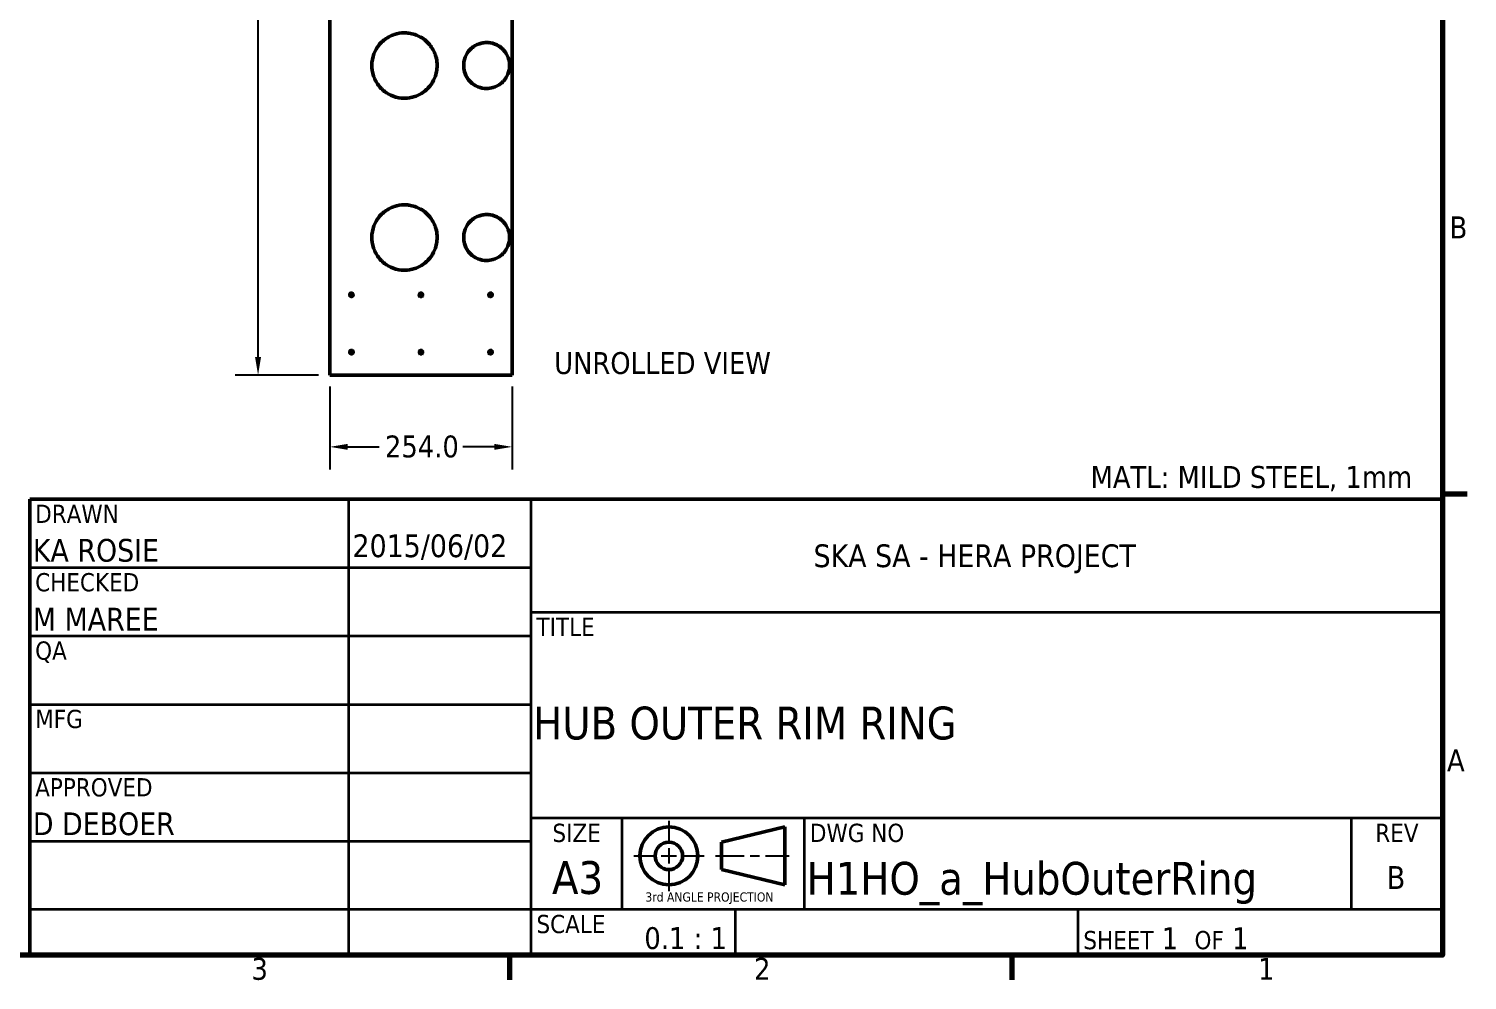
# Model space of a CAD drawing. Header units: millimetres. Extents: x 0 to 4200, y 0 to 2970.
# Drawn here: x 2130 to 4134, y 65 to 1390 of the extents above; entities that cross this region are included whole.
import ezdxf
from ezdxf.enums import TextEntityAlignment as Align

# ---------------------------------------------------------------- set-up
doc = ezdxf.new("R2010")
doc.units = ezdxf.units.MM
doc.header["$LTSCALE"] = 10
for name, color, linetype, lineweight in [('Border (ANSI)', 7, 'Continuous', 70), ('Dimension (ANSI)', 7, 'Continuous', 25), ('Sketch Geometry (ANSI)', 7, 'Continuous', 25), ('Symbol (ANSI)', 7, 'Continuous', 25), ('Title (ANSI)', 7, 'Continuous', 50), ('Visible (ANSI)', 7, 'Continuous', 50)]:
    doc.layers.add(name, color=color, linetype=linetype, lineweight=lineweight)
doc.styles.add('Note Text (ANSI)', font='tahoma.ttf')
doc.styles.add('Text Style30', font='tahoma.ttf')
doc.styles.add('Text Style38', font='tahoma.ttf')
doc.styles.add('Text Style39', font='tahoma.ttf')
doc.dimstyles.new('Default - mm (ANSI)', dxfattribs={"dimscale": 10, "dimtxt": 3.048, "dimasz": 2.5, "dimexe": 3.175, "dimexo": 1.6002, "dimgap": 0.8, "dimtad": 0, "dimtoh": 1, "dimrnd": 1e-08, "dimzin": 4, "dimdsep": 46, "dimtxsty": 'Note Text (ANSI)', "dimcen": 0.09, "dimdle": 10, "dimclrd": 256, "dimclre": 256, "dimclrt": 256, "dimadec": 1, "dimazin": 1, "dimtfac": 1, "dimtofl": 0, "dimtmove": 0, "dimatfit": 3, "dimfxl": 1, "dimtolj": 1, "dimtzin": 4, "dimlwd": -1, "dimlwe": -1, "dimarcsym": 0})

# ---------------------------------------------------------------- blocks, each defined once
blk = doc.blocks.new('Borders Default Border')
at = {"layer": 'Border (ANSI)'}
for p, q in [((410, 74.25), (413.45, 74.25)), ((280, 10), (280, 6.55)), ((350, 10), (350, 6.55))]:
    blk.add_line(p, q, dxfattribs=at)
at = {"layer": 'Border (ANSI)', "flags": 128}
blk.add_lwpolyline([(10, 10), (10, 287), (410, 287), (410, 10), (10, 10)], dxfattribs=at)
at = {"layer": 'Border (ANSI)', "char_height": 3.05, "attachment_point": 7, "style": 'Note Text (ANSI)'}
for s, insert in [('B', (410.99, 109.85)), ('A', (410.63, 35.6)), ('3', (244.05, 6.49)), ('2', (314.08, 6.55)), ('1', (384.31, 6.55))]:
    blk.add_mtext(s, dxfattribs=dict(at, insert=insert))
blk = doc.blocks.new('Title Blocks ANSI - Large')
at = {"layer": 'Title (ANSI)'}
for p, q in [((127, 189.23), (127, 125.73)), ((323.85, 189.23), (127, 189.23)), ((323.85, 125.73), (323.85, 189.23)), ((127, 125.73), (323.85, 125.73))]:
    blk.add_line(p, q, dxfattribs=at)
at = {"layer": 'Title (ANSI)', "lineweight": 35}
for p, q in [((171.45, 125.73), (171.45, 189.23)), ((196.85, 125.73), (196.85, 189.23)), ((127, 179.7), (196.85, 179.7)), ((196.85, 173.48), (323.85, 173.48)), ((127, 170.18), (196.85, 170.18)), ((127, 160.65), (196.85, 160.65)), ((127, 151.13), (196.85, 151.13)), ((323.85, 144.78), (196.85, 144.78)), ((209.55, 132.08), (209.55, 144.78)), ((234.95, 132.08), (234.95, 144.78)), ((311.15, 132.08), (311.15, 144.78)), ((127, 141.6), (196.85, 141.6)), ((196.85, 132.08), (127, 132.08)), ((323.85, 132.08), (196.85, 132.08)), ((225.3, 132.08), (225.3, 125.73)), ((273.05, 132.08), (273.05, 125.73))]:
    blk.add_line(p, q, dxfattribs=at)
at = {"layer": 'Title (ANSI)', "style": 'Text Style38'}
for s, p in [('DRAWN', (127.76, 188.47)), ('CHECKED', (127.76, 178.94)), ('TITLE', (197.61, 172.72)), ('QA', (127.76, 169.42)), ('MFG', (127.76, 159.89)), ('APPROVED', (127.76, 150.37)), ('DWG NO', (235.71, 144.02)), ('SCALE', (197.61, 131.32))]:
    blk.add_text(s, height=2.54, dxfattribs=at).set_placement(p, align=Align.TOP_LEFT)
for s, p in [('SIZE', (203.2, 144.02)), ('REV', (317.5, 144.02))]:
    blk.add_text(s, height=2.54, dxfattribs=at).set_placement(p, align=Align.TOP_CENTER)
at = {"layer": 'Title (ANSI)', "insert": (273.81, 126.49), "char_height": 3.048, "attachment_point": 7, "style": 'Note Text (ANSI)'}
blk.add_mtext('\\fTahoma|b0|i0;\\H2.5400;SHEET\\fTahoma|b0|i0;\\H3.0480; 1  \\fTahoma|b0|i0;\\H2.5400;OF\\fTahoma|b0|i0;\\H3.0480; 1 ', dxfattribs=at)
at = {"layer": 'Title (ANSI)'}
for tag, p, height, style in [('AUTHOR_001', (127.44, 180.53), 3.17, 'Text Style39'), ('CREATION_DATE_001', (171.98, 181.16), 3.17, 'Text Style39'), ('COMPANY_001', (236.22, 179.77), 3.17, 'Text Style39'), ('CHECKED_BY_001', (127.44, 170.94), 3.17, 'Text Style39'), ('TITLE_001', (197.15, 155.77), 4.57, 'Text Style30'), ('ENG_APPROVED_BY_001', (127.44, 142.43), 3.17, 'Text Style39'), ('Sheet_Size_001', (199.78, 134.24), 4.57, 'Text Style30'), ('PART_NUMBER_001', (235.25, 134.14), 4.57, 'Text Style30'), ('REVISION_NUMBER_001', (316.1, 134.94), 3.17, 'Text Style39'), ('Initial_View_Scale_001', (212.64, 126.56), 3.05, 'Note Text (ANSI)')]:
    blk.add_attdef(tag, p, '', height=height, dxfattribs=dict(at, style=style))
at = {"layer": 'Title (ANSI)', "style": 'Text Style39'}
for tag, p in [('CHECKED_DATE', (172.21, 170.94)), ('MFG_APPROVED_BY', (127.76, 151.89)), ('MFG_APPROVED_DATE', (172.21, 151.89)), ('ENG_APPROVAL_DATE', (172.21, 142.37))]:
    blk.add_attdef(tag, text='', height=3.17, dxfattribs=at).set_placement(p, align=Align.BOTTOM_LEFT)
blk = doc.blocks.new('3rd ANGLE PROJECTION')
at = {"layer": 'Sketch Geometry (ANSI)', "lineweight": 25}
for p, q in [((-6.99, 5.75), (-6.99, 2.5)), ((-12.74, 0), (-9.49, 0)), ((-8.24, 0), (-5.74, 0)), ((-6.99, 1.25), (-6.99, -1.25)), ((-4.49, 0), (-1.24, 0)), ((0.64, 0), (5.33, 0)), ((6.33, 0), (7.83, 0)), ((8.83, 0), (12.74, 0)), ((-6.99, -2.5), (-6.99, -5.75))]:
    blk.add_line(p, q, dxfattribs=at)
at = {"layer": 'Sketch Geometry (ANSI)', "lineweight": 50}
for p, q in [((1.62, 2.25), (11.99, 4.75)), ((11.99, 4.75), (11.99, -4.75)), ((1.62, 2.25), (1.62, -2.25)), ((1.62, -2.25), (11.99, -4.75))]:
    blk.add_line(p, q, dxfattribs=at)
for radius in [4.75, 2.25]:
    blk.add_circle((-6.99, 0), radius, dxfattribs=at)
at = {"layer": 'Symbol (ANSI)', "insert": (-10.85, -5.98), "char_height": 1.5, "attachment_point": 1, "style": 'Note Text (ANSI)'}
blk.add_mtext('\\fTahoma|b0|i0;\\H1.5000;3rd ANGLE PROJECTION', dxfattribs=at)
blk = doc.blocks.new('*D19')
at = {"layer": 'Defpoints', "color": 0, "transparency": 16777216}
for p in [(2449.7, 2489.5), (2549.7, 2489.5), (2549.7, 908)]:
    blk.add_point(p, dxfattribs=at)
at = {"layer": 'Dimension (ANSI)', "transparency": 16777216}
for p, q in [((2533.7, 2489.5), (2417.9, 2489.5)), ((2449.7, 2464.5), (2449.7, 1784.1)), ((2449.7, 933), (2449.7, 1613.3)), ((2533.7, 908), (2417.9, 908))]:
    blk.add_line(p, q, dxfattribs=at)
for points in [[(2445.5, 2464.5), (2453.8, 2464.5), (2449.7, 2489.5)], [(2445.5, 933), (2453.8, 933), (2449.7, 908)]]:
    blk.add_solid(points, dxfattribs=at)
at = {"layer": 'Dimension (ANSI)', "transparency": 16777216, "insert": (2429.5, 1621.3), "char_height": 30.48, "attachment_point": 1, "rotation": 90, "style": 'Note Text (ANSI)'}
blk.add_mtext('\\A1;(1581.5)', dxfattribs=at)
blk = doc.blocks.new('*D20')
at = {"layer": 'Defpoints', "color": 0, "transparency": 16777216}
for p in [(2549.7, 908), (2803.7, 908), (2803.7, 808)]:
    blk.add_point(p, dxfattribs=at)
at = {"layer": 'Dimension (ANSI)', "transparency": 16777216}
for p, q in [((2549.7, 892), (2549.7, 776.2)), ((2803.7, 892), (2803.7, 776.2)), ((2574.7, 808), (2618.5, 808)), ((2778.7, 808), (2734.8, 808))]:
    blk.add_line(p, q, dxfattribs=at)
for points in [[(2574.7, 812.1), (2574.7, 803.8), (2549.7, 808)], [(2778.7, 812.1), (2778.7, 803.8), (2803.7, 808)]]:
    blk.add_solid(points, dxfattribs=at)
at = {"layer": 'Dimension (ANSI)', "transparency": 16777216, "insert": (2626.5, 823.8), "char_height": 30.48, "attachment_point": 1, "style": 'Note Text (ANSI)'}
blk.add_mtext('\\A1;254.0', dxfattribs=at)

msp = doc.modelspace()

# ---------------------------------------------------------------- linework, layer by layer
at = {"layer": 'Visible (ANSI)'}
for p, q in [((2549.67, 907.962), (2549.67, 2489.452)), ((2803.67, 907.962), (2803.67, 2489.452)), ((2549.67, 1167.382), (2549.67, 1168.382)), ((2803.67, 1168.382), (2803.67, 1167.382)), ((2549.67, 907.962), (2803.67, 907.962))]:
    msp.add_line(p, q, dxfattribs=at)
for points, knots in [([(2608.17, 1339.278), (2608.17, 1340.689), (2608.235, 1342.102), (2608.37, 1343.536), (2608.876, 1348.91), (2610.405, 1354.41), (2612.872, 1359.404), (2614.556, 1362.814), (2616.668, 1365.992), (2619.052, 1368.789), (2620.827, 1370.872), (2622.719, 1372.731), (2624.846, 1374.475), (2629.03, 1377.907), (2634.02, 1380.698), (2639.307, 1382.463), (2643.994, 1384.027), (2648.907, 1384.787), (2653.57, 1384.797), (2655.648, 1384.801), (2657.771, 1384.663), (2659.905, 1384.366), (2665.521, 1383.586), (2671.174, 1381.678), (2676.187, 1378.816), (2678.873, 1377.283), (2681.377, 1375.485), (2683.625, 1373.516), (2685.543, 1371.836), (2687.268, 1370.053), (2688.894, 1368.062), (2692.319, 1363.87), (2695.1, 1358.876), (2696.855, 1353.59), (2697.872, 1350.527), (2698.553, 1347.371), (2698.897, 1344.249), (2699.246, 1341.079), (2699.263, 1338.009), (2698.953, 1334.843), (2698.415, 1329.367), (2696.814, 1323.77), (2694.249, 1318.714), (2692.218, 1314.711), (2689.592, 1311.045), (2686.651, 1307.947), (2685.323, 1306.548), (2683.917, 1305.241), (2682.39, 1303.996), (2678.215, 1300.592), (2673.247, 1297.827), (2667.985, 1296.077), (2663.28, 1294.512), (2658.347, 1293.758), (2653.67, 1293.758)], [6.86055189, 6.86055189, 6.86055189, 6.86055189, 7.28120826, 7.28120826, 7.28120826, 8.85803547, 8.85803547, 8.85803547, 9.93463952, 9.93463952, 9.93463952, 10.73635447, 10.73635447, 10.73635447, 12.31335544, 12.31335544, 12.31335544, 13.71117999, 13.71117999, 13.71117999, 14.33389787, 14.33389787, 14.33389787, 15.97243655, 15.97243655, 15.97243655, 16.85060393, 16.85060393, 16.85060393, 17.59976708, 17.59976708, 17.59976708, 19.17743264, 19.17743264, 19.17743264, 20.09130714, 20.09130714, 20.09130714, 21.01959698, 21.01959698, 21.01959698, 22.62524958, 22.62524958, 22.62524958, 23.89660224, 23.89660224, 23.89660224, 24.47033543, 24.47033543, 24.47033543, 26.03911531, 26.03911531, 26.03911531, 27.44220737, 27.44220737, 27.44220737, 27.44220737]), ([(2736.17, 1339.278), (2736.17, 1341.018), (2736.313, 1342.804), (2736.615, 1344.592), (2737.314, 1348.734), (2738.893, 1352.857), (2741.165, 1356.429), (2742.374, 1358.329), (2743.77, 1360.074), (2745.272, 1361.613), (2746.552, 1362.924), (2747.965, 1364.147), (2749.512, 1365.257), (2752.932, 1367.713), (2756.97, 1369.538), (2761.114, 1370.476), (2763.389, 1370.991), (2765.691, 1371.246), (2767.915, 1371.264), (2769.689, 1371.278), (2771.499, 1371.144), (2773.319, 1370.847), (2777.428, 1370.176), (2781.528, 1368.642), (2785.094, 1366.419), (2786.93, 1365.274), (2788.626, 1363.954), (2790.135, 1362.53), (2791.348, 1361.385), (2792.468, 1360.153), (2793.513, 1358.797), (2796.065, 1355.488), (2798.031, 1351.531), (2799.115, 1347.415), (2799.696, 1345.21), (2800.032, 1342.964), (2800.135, 1340.774), (2800.217, 1339.01), (2800.157, 1337.272), (2799.944, 1335.487), (2799.489, 1331.683), (2798.303, 1327.827), (2796.47, 1324.356), (2795.326, 1322.192), (2793.938, 1320.176), (2792.393, 1318.386), (2791.095, 1316.882), (2789.705, 1315.542), (2788.138, 1314.29), (2784.897, 1311.702), (2780.997, 1309.67), (2776.91, 1308.509), (2774.009, 1307.684), (2771.021, 1307.291), (2768.17, 1307.291)], [4.82327423, 4.82327423, 4.82327423, 4.82327423, 5.3451704, 5.3451704, 5.3451704, 6.55379019, 6.55379019, 6.55379019, 7.19651088, 7.19651088, 7.19651088, 7.74428912, 7.74428912, 7.74428912, 8.95587654, 8.95587654, 8.95587654, 9.6210995, 9.6210995, 9.6210995, 10.15176867, 10.15176867, 10.15176867, 11.34960442, 11.34960442, 11.34960442, 11.96627081, 11.96627081, 11.96627081, 12.46213251, 12.46213251, 12.46213251, 13.67259003, 13.67259003, 13.67259003, 14.32114077, 14.32114077, 14.32114077, 14.84339949, 14.84339949, 14.84339949, 15.95582382, 15.95582382, 15.95582382, 16.6496232, 16.6496232, 16.6496232, 17.23246944, 17.23246944, 17.23246944, 18.437679, 18.437679, 18.437679, 19.29309682, 19.29309682, 19.29309682, 19.29309682]), ([(2653.67, 1293.758), (2648.521, 1293.758), (2643.063, 1294.68), (2637.937, 1296.575), (2633.647, 1298.16), (2629.588, 1300.417), (2626.041, 1303.133), (2624.361, 1304.42), (2622.799, 1305.801), (2621.362, 1307.252), (2617.67, 1310.98), (2614.431, 1315.601), (2612.155, 1320.674), (2609.895, 1325.71), (2608.583, 1331.189), (2608.256, 1336.479), (2608.198, 1337.42), (2608.17, 1338.347), (2608.17, 1339.278)], [0, 0, 0, 0, 1.54470301, 1.54470301, 1.54470301, 2.83723642, 2.83723642, 2.83723642, 3.44933628, 3.44933628, 3.44933628, 5.02181709, 5.02181709, 5.02181709, 6.58305016, 6.58305016, 6.58305016, 6.86055189, 6.86055189, 6.86055189, 6.86055189]), ([(2768.17, 1307.291), (2764.15, 1307.291), (2759.864, 1308.095), (2755.922, 1309.73), (2752.187, 1311.278), (2748.759, 1313.568), (2745.996, 1316.224), (2744.594, 1317.571), (2743.302, 1319.056), (2742.13, 1320.695), (2740.001, 1323.675), (2738.345, 1327.114), (2737.347, 1330.687), (2736.558, 1333.514), (2736.177, 1336.42), (2736.17, 1339.198), (2736.17, 1339.224), (2736.17, 1339.251), (2736.17, 1339.278)], [0, 0, 0, 0, 1.20581855, 1.20581855, 1.20581855, 2.34830113, 2.34830113, 2.34830113, 2.92790377, 2.92790377, 2.92790377, 3.98156974, 3.98156974, 3.98156974, 4.8152744, 4.8152744, 4.8152744, 4.82327423, 4.82327423, 4.82327423, 4.82327423]), ([(2608.17, 1099.658), (2608.17, 1101.069), (2608.235, 1102.482), (2608.37, 1103.916), (2608.876, 1109.291), (2610.405, 1114.79), (2612.872, 1119.785), (2614.556, 1123.194), (2616.668, 1126.372), (2619.052, 1129.169), (2620.827, 1131.252), (2622.719, 1133.111), (2624.846, 1134.856), (2629.03, 1138.287), (2634.02, 1141.078), (2639.307, 1142.843), (2643.994, 1144.407), (2648.907, 1145.167), (2653.57, 1145.177), (2655.648, 1145.182), (2657.771, 1145.043), (2659.905, 1144.747), (2665.521, 1143.967), (2671.174, 1142.058), (2676.187, 1139.197), (2678.873, 1137.663), (2681.377, 1135.865), (2683.625, 1133.896), (2685.543, 1132.216), (2687.268, 1130.433), (2688.894, 1128.442), (2692.319, 1124.251), (2695.1, 1119.257), (2696.855, 1113.97), (2697.872, 1110.907), (2698.553, 1107.751), (2698.897, 1104.629), (2699.246, 1101.459), (2699.263, 1098.389), (2698.953, 1095.223), (2698.415, 1089.747), (2696.814, 1084.151), (2694.249, 1079.094), (2692.218, 1075.091), (2689.592, 1071.425), (2686.651, 1068.327), (2685.323, 1066.929), (2683.917, 1065.621), (2682.39, 1064.376), (2678.215, 1060.973), (2673.247, 1058.207), (2667.985, 1056.457), (2663.28, 1054.893), (2658.347, 1054.139), (2653.67, 1054.139)], [6.86055191, 6.86055191, 6.86055191, 6.86055191, 7.28120827, 7.28120827, 7.28120827, 8.85803546, 8.85803546, 8.85803546, 9.93463951, 9.93463951, 9.93463951, 10.73635447, 10.73635447, 10.73635447, 12.31335545, 12.31335545, 12.31335545, 13.71118, 13.71118, 13.71118, 14.33389787, 14.33389787, 14.33389787, 15.97243655, 15.97243655, 15.97243655, 16.85060391, 16.85060391, 16.85060391, 17.59976707, 17.59976707, 17.59976707, 19.17743262, 19.17743262, 19.17743262, 20.09130712, 20.09130712, 20.09130712, 21.01959696, 21.01959696, 21.01959696, 22.62524956, 22.62524956, 22.62524956, 23.89660222, 23.89660222, 23.89660222, 24.4703354, 24.4703354, 24.4703354, 26.03911528, 26.03911528, 26.03911528, 27.44220737, 27.44220737, 27.44220737, 27.44220737]), ([(2736.17, 1099.658), (2736.17, 1101.398), (2736.313, 1103.184), (2736.615, 1104.973), (2737.314, 1109.114), (2738.893, 1113.237), (2741.165, 1116.809), (2742.374, 1118.709), (2743.77, 1120.455), (2745.272, 1121.993), (2746.552, 1123.305), (2747.965, 1124.527), (2749.512, 1125.638), (2752.932, 1128.094), (2756.97, 1129.918), (2761.114, 1130.856), (2763.389, 1131.371), (2765.691, 1131.626), (2767.915, 1131.644), (2769.689, 1131.658), (2771.499, 1131.524), (2773.319, 1131.227), (2777.428, 1130.557), (2781.528, 1129.023), (2785.094, 1126.799), (2786.93, 1125.654), (2788.626, 1124.334), (2790.135, 1122.91), (2791.348, 1121.765), (2792.468, 1120.533), (2793.513, 1119.177), (2796.065, 1115.868), (2798.031, 1111.911), (2799.115, 1107.796), (2799.696, 1105.591), (2800.032, 1103.345), (2800.135, 1101.154), (2800.217, 1099.39), (2800.157, 1097.653), (2799.944, 1095.867), (2799.489, 1092.063), (2798.303, 1088.207), (2796.47, 1084.737), (2795.326, 1082.572), (2793.938, 1080.556), (2792.393, 1078.766), (2791.095, 1077.263), (2789.705, 1075.922), (2788.138, 1074.67), (2784.897, 1072.082), (2780.997, 1070.051), (2776.91, 1068.889), (2774.009, 1068.065), (2771.021, 1067.671), (2768.17, 1067.671)], [4.82327424, 4.82327424, 4.82327424, 4.82327424, 5.3451704, 5.3451704, 5.3451704, 6.55379019, 6.55379019, 6.55379019, 7.19651085, 7.19651085, 7.19651085, 7.74428912, 7.74428912, 7.74428912, 8.95587654, 8.95587654, 8.95587654, 9.62109949, 9.62109949, 9.62109949, 10.15176866, 10.15176866, 10.15176866, 11.34960442, 11.34960442, 11.34960442, 11.96627081, 11.96627081, 11.96627081, 12.46213251, 12.46213251, 12.46213251, 13.67259002, 13.67259002, 13.67259002, 14.32114077, 14.32114077, 14.32114077, 14.84339948, 14.84339948, 14.84339948, 15.95582382, 15.95582382, 15.95582382, 16.64962321, 16.64962321, 16.64962321, 17.23246944, 17.23246944, 17.23246944, 18.43767899, 18.43767899, 18.43767899, 19.29309682, 19.29309682, 19.29309682, 19.29309682]), ([(2653.67, 1054.139), (2648.521, 1054.139), (2643.063, 1055.06), (2637.937, 1056.955), (2633.647, 1058.54), (2629.588, 1060.797), (2626.041, 1063.514), (2624.361, 1064.8), (2622.799, 1066.182), (2621.362, 1067.633), (2617.67, 1071.36), (2614.431, 1075.982), (2612.155, 1081.054), (2609.895, 1086.09), (2608.583, 1091.569), (2608.256, 1096.86), (2608.198, 1097.8), (2608.17, 1098.727), (2608.17, 1099.658)], [0, 0, 0, 0, 1.54470301, 1.54470301, 1.54470301, 2.83723638, 2.83723638, 2.83723638, 3.44933629, 3.44933629, 3.44933629, 5.02181711, 5.02181711, 5.02181711, 6.58305019, 6.58305019, 6.58305019, 6.86055191, 6.86055191, 6.86055191, 6.86055191]), ([(2768.17, 1067.671), (2764.15, 1067.671), (2759.864, 1068.476), (2755.922, 1070.11), (2752.187, 1071.659), (2748.759, 1073.949), (2745.996, 1076.604), (2744.594, 1077.952), (2743.302, 1079.437), (2742.13, 1081.076), (2740.001, 1084.055), (2738.345, 1087.495), (2737.347, 1091.067), (2736.558, 1093.894), (2736.177, 1096.8), (2736.17, 1099.578), (2736.17, 1099.605), (2736.17, 1099.631), (2736.17, 1099.658)], [0, 0, 0, 0, 1.20581855, 1.20581855, 1.20581855, 2.34830114, 2.34830114, 2.34830114, 2.92790377, 2.92790377, 2.92790377, 3.98156974, 3.98156974, 3.98156974, 4.81527439, 4.81527439, 4.81527439, 4.82327424, 4.82327424, 4.82327424, 4.82327424]), ([(2582.17, 1019.785), (2582.17, 1019.718), (2582.167, 1019.655), (2582.162, 1019.589), (2582.12, 1019.058), (2581.881, 1018.506), (2581.528, 1018.114), (2581.047, 1017.581), (2580.279, 1017.26), (2579.564, 1017.29), (2579.017, 1017.313), (2578.433, 1017.546), (2578.019, 1017.91), (2577.458, 1018.402), (2577.129, 1019.194), (2577.174, 1019.938), (2577.21, 1020.523), (2577.492, 1021.14), (2577.899, 1021.548), (2578.251, 1021.9), (2578.757, 1022.167), (2579.27, 1022.25), (2579.405, 1022.271), (2579.539, 1022.282), (2579.67, 1022.282)], [0.3766875, 0.3766875, 0.3766875, 0.3766875, 0.39609435, 0.39609435, 0.39609435, 0.55204153, 0.55204153, 0.55204153, 0.7638613, 0.7638613, 0.7638613, 0.92587564, 0.92587564, 0.92587564, 1.14521776, 1.14521776, 1.14521776, 1.31801499, 1.31801499, 1.31801499, 1.4675346, 1.4675346, 1.4675346, 1.50675, 1.50675, 1.50675, 1.50675]), ([(2579.67, 1022.282), (2580.237, 1022.282), (2580.864, 1022.054), (2581.304, 1021.675), (2581.836, 1021.215), (2582.17, 1020.492), (2582.17, 1019.785)], [0, 0, 0, 0, 0.170271811, 0.170271811, 0.170271811, 0.376687499, 0.376687499, 0.376687499, 0.376687499]), ([(2679.17, 1019.785), (2679.17, 1019.718), (2679.167, 1019.655), (2679.162, 1019.589), (2679.12, 1019.058), (2678.881, 1018.506), (2678.528, 1018.114), (2678.047, 1017.581), (2677.279, 1017.26), (2676.564, 1017.29), (2676.017, 1017.313), (2675.433, 1017.546), (2675.019, 1017.91), (2674.458, 1018.402), (2674.129, 1019.194), (2674.174, 1019.938), (2674.21, 1020.523), (2674.492, 1021.14), (2674.899, 1021.548), (2675.251, 1021.9), (2675.757, 1022.167), (2676.27, 1022.25), (2676.405, 1022.271), (2676.539, 1022.282), (2676.67, 1022.282)], [0.3766875, 0.3766875, 0.3766875, 0.3766875, 0.39609435, 0.39609435, 0.39609435, 0.55204153, 0.55204153, 0.55204153, 0.7638613, 0.7638613, 0.7638613, 0.92587564, 0.92587564, 0.92587564, 1.14521776, 1.14521776, 1.14521776, 1.31801498, 1.31801498, 1.31801498, 1.4675346, 1.4675346, 1.4675346, 1.50675, 1.50675, 1.50675, 1.50675]), ([(2676.67, 1022.282), (2677.237, 1022.282), (2677.864, 1022.054), (2678.304, 1021.675), (2678.836, 1021.215), (2679.17, 1020.492), (2679.17, 1019.785)], [0, 0, 0, 0, 0.170271811, 0.170271811, 0.170271811, 0.376687499, 0.376687499, 0.376687499, 0.376687499]), ([(2776.17, 1019.785), (2776.17, 1019.718), (2776.167, 1019.655), (2776.162, 1019.589), (2776.12, 1019.058), (2775.881, 1018.506), (2775.528, 1018.114), (2775.047, 1017.581), (2774.279, 1017.26), (2773.564, 1017.29), (2773.017, 1017.313), (2772.433, 1017.546), (2772.019, 1017.91), (2771.458, 1018.402), (2771.129, 1019.194), (2771.174, 1019.938), (2771.21, 1020.523), (2771.492, 1021.14), (2771.899, 1021.548), (2772.251, 1021.9), (2772.757, 1022.167), (2773.27, 1022.25), (2773.405, 1022.271), (2773.539, 1022.282), (2773.67, 1022.282)], [0.3766875, 0.3766875, 0.3766875, 0.3766875, 0.39609435, 0.39609435, 0.39609435, 0.55204153, 0.55204153, 0.55204153, 0.7638613, 0.7638613, 0.7638613, 0.92587564, 0.92587564, 0.92587564, 1.14521776, 1.14521776, 1.14521776, 1.31801499, 1.31801499, 1.31801499, 1.4675346, 1.4675346, 1.4675346, 1.50675, 1.50675, 1.50675, 1.50675]), ([(2773.67, 1022.282), (2774.237, 1022.282), (2774.864, 1022.054), (2775.304, 1021.675), (2775.836, 1021.215), (2776.17, 1020.492), (2776.17, 1019.785)], [0, 0, 0, 0, 0.170271811, 0.170271811, 0.170271811, 0.376687499, 0.376687499, 0.376687499, 0.376687499]), ([(2579.67, 942.408), (2580.237, 942.408), (2580.864, 942.18), (2581.304, 941.801), (2581.886, 941.299), (2582.223, 940.483), (2582.162, 939.715), (2582.12, 939.185), (2581.881, 938.633), (2581.528, 938.241), (2581.047, 937.708), (2580.279, 937.387), (2579.564, 937.417), (2579.017, 937.44), (2578.433, 937.673), (2578.019, 938.037), (2577.497, 938.495), (2577.17, 939.215), (2577.17, 939.912)], [0, 0, 0, 0, 0.17027181, 0.17027181, 0.17027181, 0.39609435, 0.39609435, 0.39609435, 0.55204153, 0.55204153, 0.55204153, 0.76386131, 0.76386131, 0.76386131, 0.92587564, 0.92587564, 0.92587564, 1.1300625, 1.1300625, 1.1300625, 1.1300625]), ([(2577.17, 939.912), (2577.17, 939.963), (2577.171, 940.013), (2577.174, 940.064), (2577.21, 940.65), (2577.492, 941.267), (2577.899, 941.674), (2578.251, 942.027), (2578.757, 942.293), (2579.27, 942.376), (2579.405, 942.398), (2579.539, 942.408), (2579.67, 942.408)], [1.130062497, 1.130062497, 1.130062497, 1.130062497, 1.145217758, 1.145217758, 1.145217758, 1.318014979, 1.318014979, 1.318014979, 1.467534602, 1.467534602, 1.467534602, 1.506749996, 1.506749996, 1.506749996, 1.506749996]), ([(2676.67, 942.408), (2677.237, 942.408), (2677.864, 942.18), (2678.304, 941.801), (2678.886, 941.299), (2679.223, 940.483), (2679.162, 939.715), (2679.12, 939.185), (2678.881, 938.633), (2678.528, 938.241), (2678.047, 937.708), (2677.279, 937.387), (2676.564, 937.417), (2676.017, 937.44), (2675.433, 937.673), (2675.019, 938.037), (2674.497, 938.495), (2674.17, 939.215), (2674.17, 939.912)], [0, 0, 0, 0, 0.17027181, 0.17027181, 0.17027181, 0.39609435, 0.39609435, 0.39609435, 0.55204153, 0.55204153, 0.55204153, 0.7638613, 0.7638613, 0.7638613, 0.92587564, 0.92587564, 0.92587564, 1.1300625, 1.1300625, 1.1300625, 1.1300625]), ([(2674.17, 939.912), (2674.17, 939.963), (2674.171, 940.013), (2674.174, 940.064), (2674.21, 940.65), (2674.492, 941.267), (2674.899, 941.674), (2675.251, 942.027), (2675.757, 942.293), (2676.27, 942.376), (2676.405, 942.398), (2676.539, 942.408), (2676.67, 942.408)], [1.130062497, 1.130062497, 1.130062497, 1.130062497, 1.14521776, 1.14521776, 1.14521776, 1.318014985, 1.318014985, 1.318014985, 1.467534603, 1.467534603, 1.467534603, 1.506749996, 1.506749996, 1.506749996, 1.506749996]), ([(2773.67, 942.408), (2774.237, 942.408), (2774.864, 942.18), (2775.304, 941.801), (2775.886, 941.299), (2776.223, 940.483), (2776.162, 939.715), (2776.12, 939.185), (2775.881, 938.633), (2775.528, 938.241), (2775.047, 937.708), (2774.279, 937.387), (2773.564, 937.417), (2773.017, 937.44), (2772.433, 937.673), (2772.019, 938.037), (2771.497, 938.495), (2771.17, 939.215), (2771.17, 939.912)], [0, 0, 0, 0, 0.17027181, 0.17027181, 0.17027181, 0.39609435, 0.39609435, 0.39609435, 0.55204153, 0.55204153, 0.55204153, 0.7638613, 0.7638613, 0.7638613, 0.92587564, 0.92587564, 0.92587564, 1.1300625, 1.1300625, 1.1300625, 1.1300625]), ([(2771.17, 939.912), (2771.17, 939.963), (2771.171, 940.013), (2771.174, 940.064), (2771.21, 940.65), (2771.492, 941.267), (2771.899, 941.674), (2772.251, 942.027), (2772.757, 942.293), (2773.27, 942.376), (2773.405, 942.398), (2773.539, 942.408), (2773.67, 942.408)], [1.130062497, 1.130062497, 1.130062497, 1.130062497, 1.145217762, 1.145217762, 1.145217762, 1.318014988, 1.318014988, 1.318014988, 1.467534603, 1.467534603, 1.467534603, 1.506749996, 1.506749996, 1.506749996, 1.506749996])]:
    msp.add_open_spline(points, degree=3, knots=knots, dxfattribs=at)

# ---------------------------------------------------------------- block references
for name, p, xscale, yscale, zscale in [('Borders Default Border', (0, 0), 10, 10, 10), ('3rd ANGLE PROJECTION', (3081.577, 238.06), 8.5, 8.5, 8.5)]:
    msp.add_blockref(name, p, dxfattribs=dict(xscale=xscale, yscale=yscale, zscale=zscale))
at = {"xscale": 10, "yscale": 10, "zscale": 10}
msp.add_blockref('Title Blocks ANSI - Large', (861.497, -1157.296), dxfattribs=at).add_auto_attribs({'ENG_APPROVED_BY_001': 'D DEBOER', 'AUTHOR_001': 'KA ROSIE', 'CHECKED_BY_001': 'M MAREE', 'CREATION_DATE_001': '2015/06/02', 'PART_NUMBER_001': 'H1HO_a_HubOuterRing', 'TITLE_001': 'HUB OUTER RIM RING', 'Sheet_Size_001': 'A3', 'COMPANY_001': 'SKA SA - HERA PROJECT', 'REVISION_NUMBER_001': 'B', 'Initial_View_Scale_001': '0.1 : 1'})

# ---------------------------------------------------------------- texts
at = {"layer": 'Symbol (ANSI)', "char_height": 30.48, "attachment_point": 1, "style": 'Note Text (ANSI)'}
for s, insert, width in [('{\\fTahoma|b0|i0;UNROLLED VIEW}', (2862.284, 939.997), 319.84239), ('{\\fTahoma|b0|i0;MATL: MILD STEEL, 1mm}', (3609.689, 781.284), 475.74983)]:
    msp.add_mtext(s, dxfattribs=dict(at, insert=insert, width=width))

# ---------------------------------------------------------------- dimensions: what is measured, and where the dimension line sits
at = {"layer": 'Dimension (ANSI)'}
dim = msp.add_linear_dim(base=(2449.67, 2489.452), p1=(2549.67, 907.962), p2=(2549.67, 2489.452), angle=90, text='(<>)', dimstyle='Default - mm (ANSI)', override={"dimgap": 0.8, "dimtoh": 0, "dimdec": 1, "dimtol": 0, "dimlim": 0, "dimtp": 0, "dimtm": 0, "dimtdec": 2, "dimatfit": 1}, dxfattribs=at)
dim.commit()
dim.dimension.update_dxf_attribs({"geometry": '*D19', "text_midpoint": (2449.67, 1698.707), "dimtype": 160})
dim = msp.add_linear_dim(base=(2803.67, 807.962), p1=(2549.67, 907.962), p2=(2803.67, 907.962), angle=180, dimstyle='Default - mm (ANSI)', override={"dimgap": 0.8, "dimtoh": 0, "dimdec": 1, "dimtol": 0, "dimlim": 0, "dimtp": 0, "dimtm": 0, "dimtdec": 2, "dimatfit": 1}, dxfattribs=at)
dim.commit()
dim.dimension.update_dxf_attribs({"geometry": '*D20', "text_midpoint": (2676.67, 807.962), "dimtype": 160})

doc.saveas('drawing.dxf')
